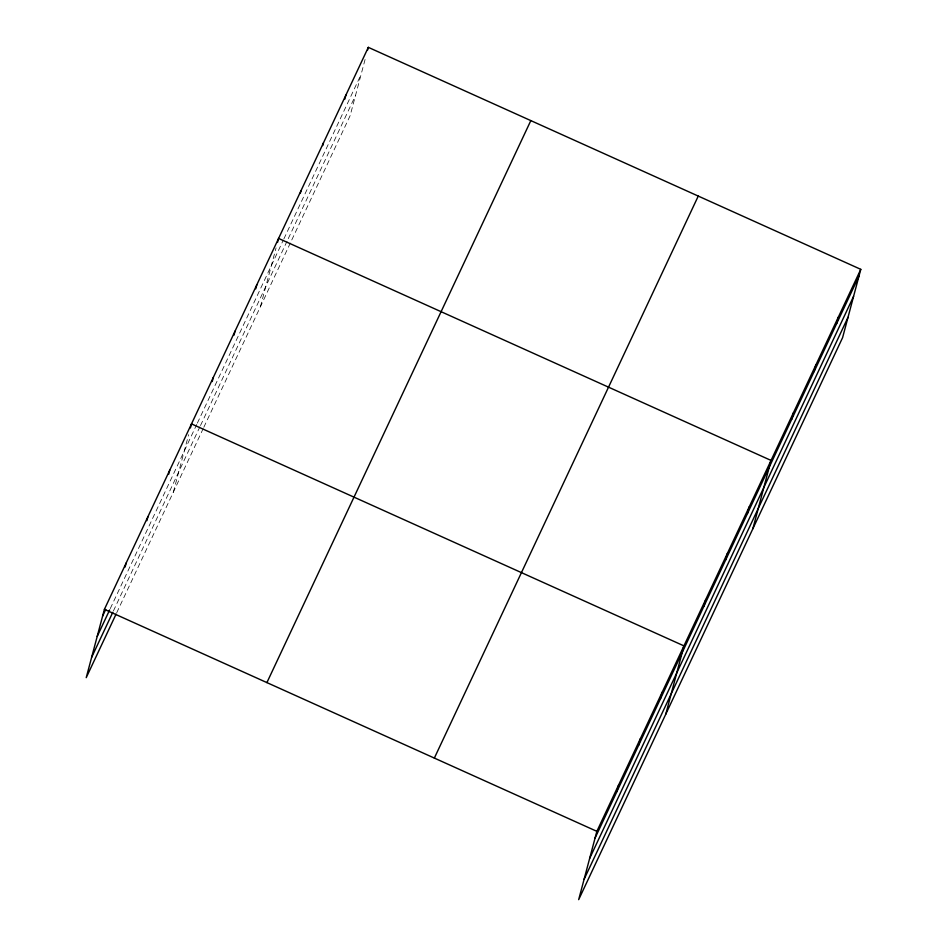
<?xml version="1.0" encoding="UTF-8"?>
<svg xmlns="http://www.w3.org/2000/svg" width="947" height="947" viewBox="0 0 947 947"><rect width="100%" height="100%" fill="white"/><g stroke="black" fill="none" stroke-linecap="round" stroke-linejoin="round"><path stroke-width="0.71" stroke-dasharray="4.74 3.55" d="M173.325 492.203L188.619 434.685M260.413 306.745L276.074 247.877M365.08 59.507L350.141 115.664L290.942 241.722M110.266 608.59L196.739 424.457M197.367 423.131L283.224 240.278M283.851 238.952L361.115 74.411M113.403 610.981L199.876 426.848M200.504 425.523L287 241.307M288.255 238.656L355.551 95.339M116.706 612.756L203.179 428.624M203.806 427.298L290.327 243.048"/><path stroke-width="1.42" d="M860.776 269.339L596.859 831.336L578.676 899.65L842.593 337.653L860.776 269.339L368.324 47.35L104.407 609.347L86.224 677.661L116.09 614.082M125.099 567.028L126.176 562.98M146.88 520.661L147.957 516.624M168.649 474.293L169.726 470.257M190.418 427.926L191.495 423.889L683.947 645.878L665.777 714.192M212.199 381.57L213.276 377.522M233.968 335.202L235.045 331.154M255.737 288.835L256.815 284.798M277.518 242.468L278.584 238.431L771.036 460.42L752.865 528.734M300.306 193.354L301.028 190.655M322.738 145.589L323.46 142.89M344.815 99.163L345.892 95.114M367.602 50.049L368.324 47.35M616.84 791.704L618.628 784.968M638.609 745.336L640.409 738.601M660.379 698.981L662.178 692.233M703.929 606.246L705.728 599.51M725.698 559.878L727.497 553.143M747.479 513.511L749.266 506.775M791.68 419.379L793.479 412.643M814.112 371.615L815.912 364.879M836.544 323.838L838.344 317.103M102.619 616.083L105.721 609.466M97.21 636.408L109.651 609.915M91.634 657.348L112.788 612.307M266.912 682.598L530.829 120.6M434.353 758.074L698.259 196.076M595.071 838.071L858.976 276.074M589.661 858.396L853.567 296.387M584.086 879.325L848.003 317.328M104.407 609.347L596.859 831.336"/></g></svg>
